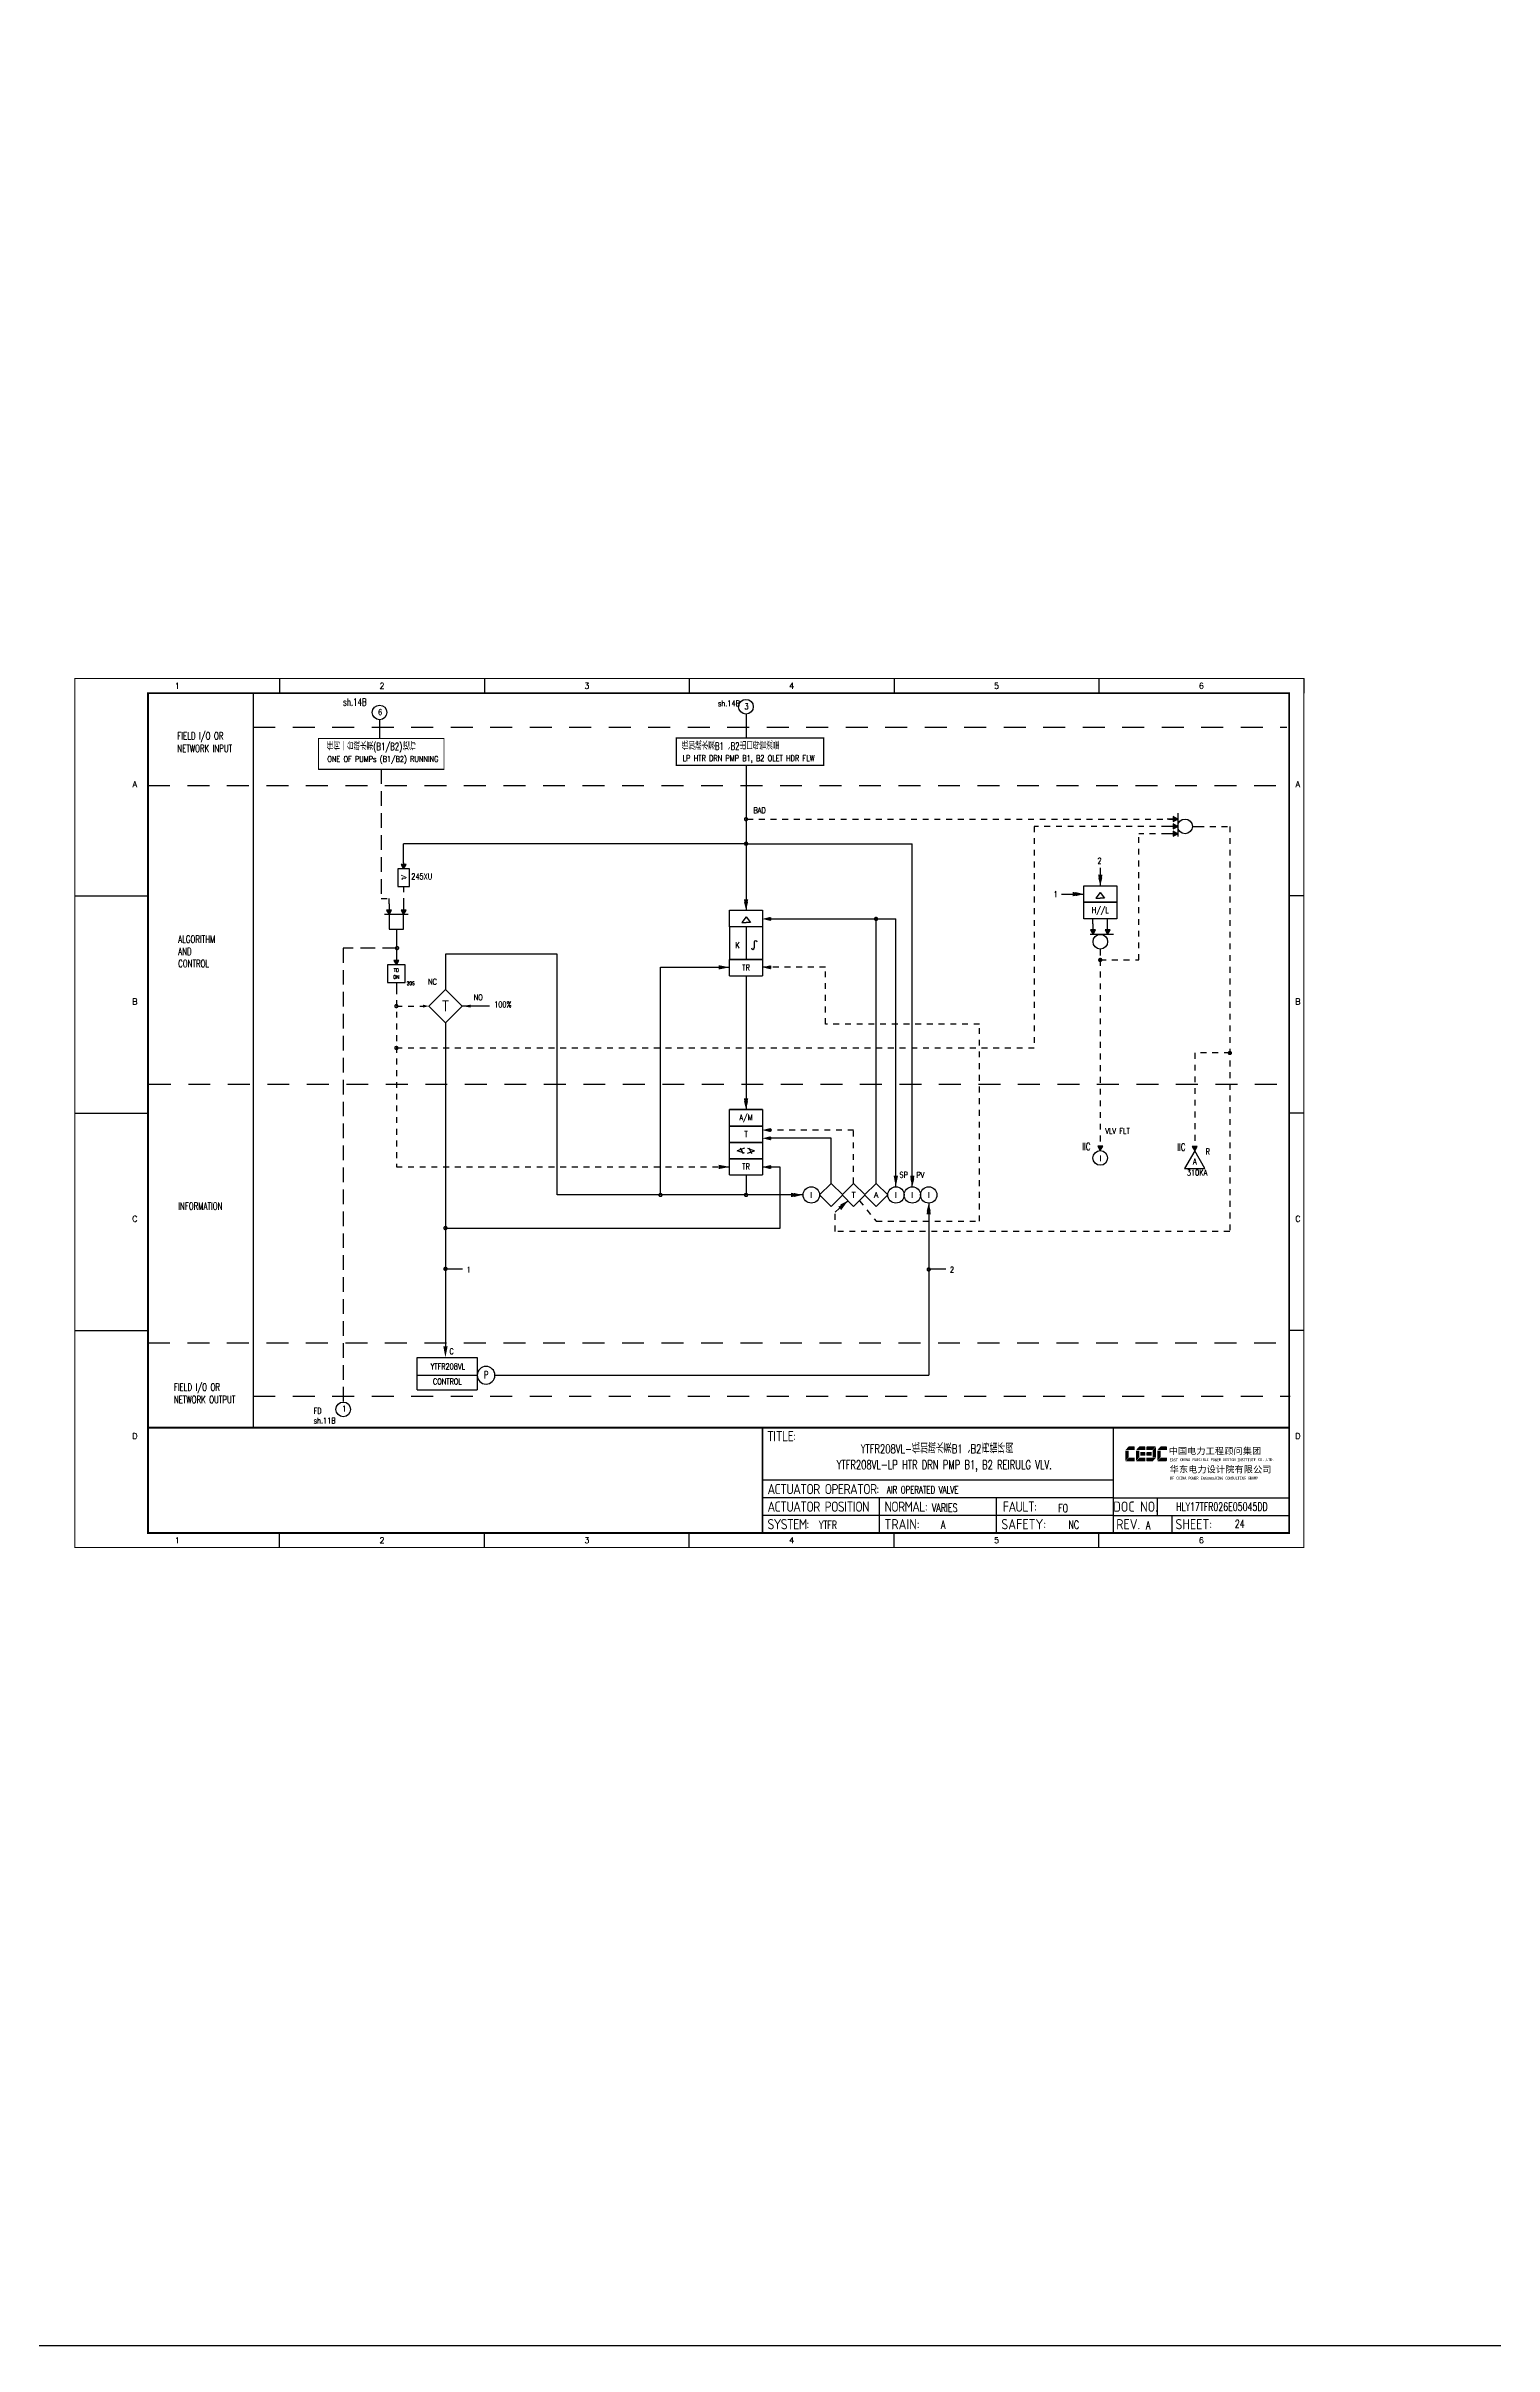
# Model space of a CAD drawing. Header units: millimetres. Extents: x 5560 to 16471, y 4607 to 8234.
# Drawn here: x 11611 to 12106, y 4607 to 5393 of the extents above; entities that cross this region are included whole.
import ezdxf
from ezdxf.enums import TextEntityAlignment as Align

# ---------------------------------------------------------------- set-up
doc = ezdxf.new("R2010")
doc.units = ezdxf.units.MM
for name, pattern in [('D2', [6, 2, -2, 2]), ('DASHED', [0.75, 0.5, -0.25]), ('JIS_02_0.7', [1.35, 0.75, -0.6])]:
    doc.linetypes.add(name, pattern=pattern)
for name, color, linetype in [('ALARM', 4, 'Continuous'), ('BLOCK', 7, 'Continuous'), ('BORDER', 1, 'Continuous'), ('DASH_2', 6, 'D2'), ('INSTRUMENT', 4, 'Continuous'), ('LINE_2', 6, 'Continuous'), ('MLINE', 6, 'Continuous'), ('TEXT', 7, 'Continuous'), ('TITLE', 1, 'Continuous'), ('TK', 7, 'Continuous'), ('图框_外框线', 7, 'Continuous'), ('图框_标题栏文字', 6, 'Continuous')]:
    doc.layers.add(name, color=color, linetype=linetype)
doc.styles.add('DANIEL', font='COMPLEX', dxfattribs={"width": 0.7, "bigfont": 'GVFS'})
doc.styles.add('ecepdi', font='simhei.ttf', dxfattribs={"width": 0.9})
doc.styles.get("Standard").update_dxf_attribs({"font": 'romans.shx', "width": 0.7, "bigfont": '@0hztxta.shx'})
doc.styles.add('工程字', font='gbenor.shx', dxfattribs={"bigfont": 'gbcbig.shx'})

# ---------------------------------------------------------------- blocks, each defined once
blk = doc.blocks.new('USR16')
at = {"layer": 'MLINE', "color": 255}
blk.add_lwpolyline([(0, 0, 0, 2, 0), (0, 4, 1, 1, 0)], format="xyseb", dxfattribs=at)
blk = doc.blocks.new('*X86')
at = {"color": 0}
for p, q in [((207.5, 342.2), (207.6, 342.2)), ((207.5, 342), (207.5, 342)), ((207.5, 341.9), (207.5, 341.9)), ((207.6, 342.3), (207.7, 342.4)), ((207.6, 341.8), (207.9, 342.1)), ((207.6, 342), (207.7, 342.1)), ((207.6, 342.1), (207.6, 342.1)), ((207.6, 341.8), (207.6, 341.8)), ((207.6, 341.7), (207.6, 341.7)), ((207.7, 341.6), (207.9, 341.8)), ((207.7, 341.8), (207.8, 341.8)), ((207.8, 342.4), (207.8, 342.5)), ((207.8, 342.3), (207.9, 342.4)), ((207.8, 341.6), (207.8, 341.6)), ((207.9, 342.4), (208, 342.5)), ((207.9, 342.3), (207.9, 342.3)), ((207.9, 342.1), (208, 342.2)), ((207.9, 342), (207.9, 342)), ((207.9, 341.8), (208, 341.9)), ((207.9, 341.7), (208, 341.8)), ((207.9, 341.5), (207.9, 341.6)), ((208, 342.4), (208.1, 342.5)), ((208, 342.1), (208.1, 342.2)), ((208, 341.5), (208, 341.6)), ((208.1, 342.3), (208.2, 342.4)), ((208.1, 342), (208.2, 342.1)), ((208.1, 341.9), (208.2, 342)), ((208.2, 342.4), (208.2, 342.4)), ((208.2, 342.2), (208.2, 342.3)), ((208.2, 341.8), (208.2, 341.8)), ((208.2, 341.6), (208.4, 341.8)), ((208.2, 341.7), (208.2, 341.7)), ((208.2, 341.5), (208.2, 341.6)), ((208.3, 342.4), (208.3, 342.4)), ((208.3, 342.1), (208.4, 342.2)), ((208.3, 341.8), (208.4, 342)), ((208.4, 342.3), (208.4, 342.3)), ((208.5, 342.1), (208.5, 342.1)), ((208.5, 342), (208.5, 342)), ((208.5, 341.8), (208.5, 341.8))]:
    blk.add_line(p, q, dxfattribs=at)
blk = doc.blocks.new('*X85')
at = {"color": 0}
for p, q in [((207.5, 342.2), (207.6, 342.2)), ((207.5, 341.9), (207.6, 341.9)), ((207.5, 341.8), (208.5, 341.8)), ((207.6, 342.3), (208.4, 342.3)), ((207.6, 342.1), (207.6, 342.1)), ((207.6, 341.7), (207.6, 341.7)), ((207.7, 342.4), (207.9, 342.4)), ((207.7, 341.6), (207.9, 341.6)), ((207.8, 342.1), (207.9, 342.1)), ((207.9, 342.2), (208.2, 342.2)), ((207.9, 341.9), (208.2, 341.9)), ((208.2, 342.4), (208.3, 342.4)), ((208.2, 341.7), (208.4, 341.7)), ((208.2, 341.6), (208.3, 341.6)), ((208.4, 342.2), (208.5, 342.2)), ((208.4, 341.9), (208.5, 341.9))]:
    blk.add_line(p, q, dxfattribs=at)
blk = doc.blocks.new('*X84')
at = {"color": 0}
for p, q in [((207.5, 342), (207.625, 342)), ((207.9, 342), (208.175, 342)), ((208.45, 342), (208.5, 342))]:
    blk.add_line(p, q, dxfattribs=at)
blk = doc.blocks.new('*X83')
at = {"color": 0}
for p, q in [((207.625, 341.75), (207.625, 341.825)), ((207.825, 342.375), (207.9, 342.375))]:
    blk.add_line(p, q, dxfattribs=at)
blk = doc.blocks.new('*X82')
at = {"color": 0}
for p, q in [((207.5, 342.1), (207.6, 342.1)), ((207.5, 341.8), (207.6, 341.8)), ((207.6, 342.1), (207.6, 342.3)), ((207.6, 342.1), (207.8, 342.1)), ((207.6, 341.8), (207.6, 342)), ((207.6, 341.8), (207.8, 341.8)), ((207.6, 341.7), (207.6, 341.8)), ((207.7, 342.4), (207.8, 342.4)), ((207.8, 341.6), (207.8, 341.6)), ((207.9, 342.4), (207.9, 342.5)), ((207.9, 342.4), (208.1, 342.4)), ((207.9, 342.1), (207.9, 342.3)), ((207.9, 342.1), (208.1, 342.1)), ((207.9, 341.8), (207.9, 342)), ((207.9, 341.8), (208.1, 341.8)), ((207.9, 341.6), (207.9, 341.8)), ((207.9, 341.6), (208.1, 341.6)), ((208.2, 342.4), (208.2, 342.5)), ((208.2, 342.4), (208.3, 342.4)), ((208.2, 342.1), (208.2, 342.3)), ((208.2, 342.1), (208.4, 342.1)), ((208.2, 341.8), (208.2, 342)), ((208.2, 341.8), (208.4, 341.8)), ((208.2, 341.6), (208.2, 341.8)), ((208.2, 341.6), (208.2, 341.6)), ((208.4, 342.1), (208.4, 342.2)), ((208.4, 342.1), (208.5, 342.1)), ((208.4, 341.8), (208.4, 342)), ((208.4, 341.8), (208.5, 341.8))]:
    blk.add_line(p, q, dxfattribs=at)
blk = doc.blocks.new('USR06')
at = {"layer": 'MLINE'}
blk.add_circle((0, 0), 0.5, dxfattribs=at)
for name in ['*X86', '*X82', '*X85', '*X84', '*X83']:
    blk.add_blockref(name, (-208, -342), dxfattribs=at)
blk = doc.blocks.new('ARROW')
at = {"layer": 'DASH_2'}
blk.add_blockref('USR16', (0, 0), dxfattribs=at)
blk = doc.blocks.new('DOT')
at = {"const_width": 0.5}
blk.add_lwpolyline([(-0.25, 0, 1), (0.25, 0, 1)], format="xyb", close=True, dxfattribs=at)
blk = doc.blocks.new('INS00')
at = {"layer": 'INSTRUMENT', "color": 0}
blk.add_lwpolyline([(6, 0, 1), (-6, 0, 1)], format="xyb", close=True, dxfattribs=at)
at = {"layer": 'INSTRUMENT', "flags": 1}
for tag, p in [('INSNAM', (0, 9)), ('INSDGN', (0, -9)), ('INSSUP', (0, -15)), ('INSTYP', (0, -12)), ('INSMAN', (0, -18)), ('INSREM', (0, -21))]:
    blk.add_attdef(tag, text='', height=3, dxfattribs=at).set_placement(p, align=Align.TOP_CENTER)
at = {"layer": 'INSTRUMENT', "width": 0.7}
for tag, p in [('INSIDE', (0, 2)), ('INSSYS', (0, -2))]:
    blk.add_attdef(tag, text='', height=2.5, dxfattribs=at).set_placement(p, align=Align.MIDDLE)
for tag, p in [('INSHH', (6, 3.5)), ('INSL', (6, -3)), ('INSLL', (6, -6))]:
    blk.add_attdef(tag, p, '', height=2.5, dxfattribs=at)
at = {"layer": 'INSTRUMENT', "linetype": 'DASHED', "width": 0.7}
blk.add_attdef('INSH', (6, 0.5), '', height=2.5, dxfattribs=at)
blk = doc.blocks.new('huo')
at = {"layer": 'BORDER'}
for points in [[(-72.15, 909.27), (-73.65, 910.13), (-73.65, 908.4)], [(-72.15, 904.27), (-73.65, 905.13), (-73.65, 903.4)]]:
    blk.add_hatch(color=256, dxfattribs=at).paths.add_polyline_path(points)
for p, q in [((-72.15, 909.27), (-75.75, 909.27)), ((-72.15, 904.27), (-75.75, 904.27)), ((-72.15, 911.28), (-72.15, 903.28)), ((-67.15, 906.77), (-65.15, 906.77))]:
    blk.add_line(p, q, dxfattribs=at)
for points in [[(-72.15, 909.27), (-73.65, 910.13), (-73.65, 908.4)], [(-72.15, 904.27), (-73.65, 905.13), (-73.65, 903.4)]]:
    blk.add_lwpolyline(points, close=True, dxfattribs=at)
blk.add_circle((-69.65, 906.77), 2.5, dxfattribs=at)
blk = doc.blocks.new('小于')
at = {"layer": 'BORDER'}
blk.add_hatch(color=256, dxfattribs=at).paths.add_polyline_path([(2178.99, 3734.24), (2177.49, 3735.11), (2177.49, 3733.38)])
for p, q in [((2176.99, 3734.24), (2178.99, 3734.24)), ((2184.99, 3734.24), (2186.99, 3734.24))]:
    blk.add_line(p, q, dxfattribs=at)
for points in [[(2178.99, 3734.24), (2177.49, 3735.11), (2177.49, 3733.38)], [(2184.99, 3736.24), (2178.99, 3736.24), (2178.99, 3732.24), (2184.99, 3732.24)]]:
    blk.add_lwpolyline(points, close=True, dxfattribs=at)
at = {"layer": 'BORDER', "style": 'DANIEL', "width": 0.8}
blk.add_text('/L', height=1.2, dxfattribs=at).set_placement((2181.94, 3734.29), align=Align.MIDDLE)
blk = doc.blocks.new('A$C1E0003F3')
h = blk.add_hatch(color=152)
edge = h.paths.add_edge_path()
edge.add_ellipse((5.15, 4.41), major_axis=(0, 0.211), ratio=0.769231, start_angle=-90, end_angle=0)
edge.add_line((5.15, 4.62), (3.22, 4.62))
edge.add_line((3.22, 4.62), (2.09, 3.35))
edge.add_line((2.09, 3.35), (5.32, 3.35))
edge.add_line((5.32, 3.35), (5.32, 4.41))
h.paths.add_polyline_path([(3.22, 3.23), (2.09, 3.23), (2.09, -0.36), (3.22, 0.91)])
edge = h.paths.add_edge_path()
edge.add_line((5.32, 0.81), (3.27, 0.81))
edge.add_line((3.27, 0.81), (2.13, -0.46))
edge.add_line((2.13, -0.46), (5.15, -0.46))
edge.add_ellipse((5.15, -0.25), major_axis=(0, 0.211), ratio=0.769231, start_angle=180, end_angle=270)
edge.add_line((5.32, -0.25), (5.32, 0.81))
h = blk.add_hatch(color=152)
edge = h.paths.add_edge_path()
edge.add_ellipse((8.78, 4.41), major_axis=(0, 0.211), ratio=0.769231, start_angle=-90, end_angle=0)
edge.add_line((8.78, 4.62), (6.84, 4.62))
edge.add_line((6.84, 4.62), (5.71, 3.35))
edge.add_line((5.71, 3.35), (8.94, 3.35))
edge.add_line((8.94, 3.35), (8.94, 4.41))
h.paths.add_polyline_path([(6.84, 3.23), (5.71, 3.23), (5.71, -0.36), (6.84, 0.91)])
edge = h.paths.add_edge_path()
edge.add_ellipse((8.78, 2.49), major_axis=(0, 0.211), ratio=0.769231, start_angle=-90, end_angle=0)
edge.add_line((8.78, 2.7), (7.22, 2.7))
edge.add_line((7.22, 2.7), (7.22, 1.44))
edge.add_line((7.22, 1.44), (8.78, 1.44))
edge.add_ellipse((8.78, 1.65), major_axis=(0, 0.211), ratio=0.769231, start_angle=180, end_angle=270)
edge.add_line((8.94, 1.65), (8.94, 2.49))
edge = h.paths.add_edge_path()
edge.add_line((8.94, 0.81), (6.89, 0.81))
edge.add_line((6.89, 0.81), (5.75, -0.46))
edge.add_line((5.75, -0.46), (8.78, -0.46))
edge.add_ellipse((8.78, -0.25), major_axis=(0, 0.211), ratio=0.769231, start_angle=180, end_angle=270)
edge.add_line((8.94, -0.25), (8.94, 0.81))
h = blk.add_hatch(color=1)
edge = h.paths.add_edge_path()
edge.add_line((12.48, 4.62), (9.46, 4.62))
edge.add_ellipse((9.46, 4.41), major_axis=(0, 0.211), ratio=0.769231, start_angle=0, end_angle=90)
edge.add_line((9.3, 4.41), (9.3, 3.35))
edge.add_line((9.3, 3.35), (11.35, 3.35))
edge.add_line((11.35, 3.35), (12.48, 4.62))
h.paths.add_polyline_path([(12.57, 4.56), (11.38, 3.23), (11.38, 0.93), (12.57, 0.93)])
edge = h.paths.add_edge_path()
edge.add_line((11.03, 2.7), (9.46, 2.7))
edge.add_ellipse((9.46, 2.49), major_axis=(0, 0.211), ratio=0.769231, start_angle=0, end_angle=90)
edge.add_line((9.3, 2.49), (9.3, 1.65))
edge.add_ellipse((9.46, 1.65), major_axis=(0, 0.211), ratio=0.769231, start_angle=90, end_angle=180)
edge.add_line((9.46, 1.44), (11.03, 1.44))
edge.add_line((11.03, 1.44), (11.03, 2.7))
h = blk.add_hatch(color=1)
edge = h.paths.add_edge_path()
edge.add_line((12.58, 0.79), (9.3, 0.79))
edge.add_line((9.3, 0.79), (9.3, -0.27))
edge.add_ellipse((9.46, -0.27), major_axis=(0, 0.211), ratio=0.769231, start_angle=90, end_angle=180)
edge.add_line((9.46, -0.48), (11.43, -0.48))
edge.add_line((11.43, -0.48), (12.58, 0.79))
h = blk.add_hatch(color=152)
edge = h.paths.add_edge_path()
edge.add_ellipse((16.11, 4.41), major_axis=(0, 0.211), ratio=0.769231, start_angle=-90, end_angle=0)
edge.add_line((16.11, 4.62), (14.14, 4.62))
edge.add_line((14.14, 4.62), (13, 3.35))
edge.add_line((13, 3.35), (16.27, 3.35))
edge.add_line((16.27, 3.35), (16.27, 4.41))
h.paths.add_polyline_path([(14.14, 3.23), (13, 3.23), (13, -0.36), (14.14, 0.91)])
edge = h.paths.add_edge_path()
edge.add_line((16.27, 0.81), (14.18, 0.81))
edge.add_line((14.18, 0.81), (13.04, -0.46))
edge.add_line((13.04, -0.46), (16.03, -0.46))
edge.add_ellipse((16.03, -0.15), major_axis=(0, 0.316), ratio=0.769231, start_angle=180, end_angle=270)
edge.add_line((16.27, -0.15), (16.27, 0.81))
at = {"layer": 'TITLE', "color": 7, "style": 'ecepdi'}
for s, p in [('中', (16.92, 1.94)), ('国', (20.09, 2)), ('电', (23.25, 1.99)), ('力', (26.39, 1.96)), ('工', (29.53, 1.95)), ('程', (32.71, 1.98)), ('顾', (35.9, 1.98)), ('问', (39.09, 1.94)), ('集', (42.26, 1.98)), ('团', (45.42, 2.01)), ('华', (17.24, -4.31)), ('东', (20.45, -4.29)), ('电', (23.62, -4.35)), ('力', (26.75, -4.32)), ('设', (29.92, -4.3)), ('计', (33.05, -4.31)), ('院', (36.26, -4.29)), ('有', (39.41, -4.29)), ('限', (42.57, -4.32)), ('公', (45.78, -4.38)), ('司', (48.91, -4.35))]:
    blk.add_text(s, height=2.2, dxfattribs=at).set_placement(p)
at = {"layer": 'TITLE', "color": 7, "style": 'ecepdi', "width": 0.975}
for s, p in [('E', (17.58, 0.02)), ('A', (18.29, 0.03)), ('S', (19, 0.03)), ('T', (19.7, 0.03)), ('C', (21.1, 0.09)), ('H', (21.77, 0.09)), ('I', (22.46, 0.09)), ('N', (23.17, 0.1)), ('A', (23.86, 0.1)), ('E', (25.35, 0.09)), ('L', (26.05, 0.11)), ('E', (26.76, 0.1)), ('C', (27.46, 0.12)), ('T', (28.18, 0.11)), ('R', (28.87, 0.1)), ('I', (29.57, 0.11)), ('C', (30.28, 0.1)), ('P', (31.64, 0.09)), ('O', (32.32, 0.08)), ('W', (33.03, 0.08)), ('E', (33.72, 0.08)), ('R', (34.42, 0.09)), ('D', (35.81, 0.1)), ('E', (36.52, 0.1)), ('S', (37.2, 0.1)), ('I', (37.91, 0.09)), ('G', (38.68, 0.11)), ('N', (39.38, 0.09)), ('I', (40.72, 0.07)), ('N', (41.43, 0.08)), ('S', (42.14, 0.08)), ('T', (42.83, 0.08)), ('I', (43.52, 0.09)), ('T', (44.22, 0.07)), ('U', (44.93, 0.07)), ('T', (45.63, 0.08)), ('E', (46.34, 0.09)), ('C', (47.76, 0.11)), ('O', (48.48, 0.1)), ('L', (50.56, 0.1)), ('T', (51.27, 0.1)), ('D', (51.96, 0.1)), ('O', (17.67, -6.18)), ('OF', (18.01, -6.2)), ('F', (18.37, -6.2)), ('C', (19.8, -6.19)), ('H', (20.47, -6.19)), ('I', (21.15, -6.19)), ('N', (21.87, -6.18)), ('A', (22.56, -6.18)), ('P', (23.98, -6.2)), ('O', (24.66, -6.21)), ('W', (25.36, -6.21)), ('E', (26.06, -6.21)), ('R', (26.75, -6.2)), ('E', (28.19, -6.24)), ('N', (28.91, -6.27)), ('G', (29.62, -6.26)), ('I', (30.32, -6.27)), ('N', (31.02, -6.27)), ('E', (31.7, -6.28)), ('E', (32.41, -6.27)), ('R', (33.1, -6.24)), ('I', (33.81, -6.24)), ('N', (34.51, -6.26)), ('G', (35.2, -6.24)), ('C', (36.61, -6.19)), ('O', (37.3, -6.21)), ('N', (38, -6.2)), ('S', (38.71, -6.21)), ('U', (39.41, -6.18)), ('L', (40.11, -6.18)), ('T', (40.81, -6.19)), ('I', (41.51, -6.21)), ('N', (42.2, -6.21)), ('G', (42.91, -6.17)), ('G', (44.29, -6.2)), ('R', (45, -6.21)), ('O', (45.69, -6.22)), ('U', (46.39, -6.2)), ('P', (47.1, -6.23)), ('.', (49.23, 0.1)), (',', (49.87, 0.1)), ('.', (52.72, 0.11))]:
    blk.add_text(s, height=1, dxfattribs=at).set_placement(p, align=Align.MIDDLE_CENTER)
blk = doc.blocks.new('A$C4C92442A')
at = {"color": 4}
blk.add_line((60.97, 292.06), (60.97, 41.06), dxfattribs=at)
for p, q in [((70, 297), (70, 292)), ((140, 297), (140, 292)), ((210, 297), (210, 292)), ((280, 297), (280, 292)), ((350, 297), (350, 292)), ((420, 297), (420, 292)), ((0, 222.75), (25, 222.75)), ((420, 222.75), (415, 222.75)), ((0, 148.5), (25, 148.5)), ((420, 148.5), (415, 148.5)), ((0, 74.25), (25, 74.25)), ((420, 74.25), (415, 74.25)), ((70, 0), (70, 5)), ((140, 0), (140, 5)), ((210, 0), (210, 5)), ((280, 0), (280, 5)), ((350, 0), (350, 5))]:
    blk.add_line(p, q)
at = {"layer": 'MLINE', "color": 4}
blk.add_line((60.97, 292), (60.97, 41.47), dxfattribs=at)
at = {"layer": 'MLINE', "color": 4, "linetype": 'JIS_02_0.7', "ltscale": 10}
for p, q in [((60.98, 280.37), (414.21, 280.37)), ((25, 260.5), (415, 260.5)), ((25.3, 158.43), (414.81, 158.43)), ((25, 69.96), (415, 69.96)), ((60.97, 51.77), (415.31, 51.77))]:
    blk.add_line(p, q, dxfattribs=at)
at = {"layer": '图框_外框线'}
for p, q in [((355, 5), (355, 41)), ((355, 23), (235, 23)), ((355, 17), (235, 17)), ((275, 11), (275, 17)), ((315, 11), (315, 17)), ((355, 17), (415, 17)), ((370, 11), (370, 17)), ((355, 11), (235, 11)), ((355, 11), (235, 11)), ((275, 5), (275, 11)), ((315, 5), (315, 11)), ((355, 11), (415, 11)), ((375, 5), (375, 11))]:
    blk.add_line(p, q, dxfattribs=at)
for points, const_width in [([(0, 0), (420, 0), (420, 297), (0, 297)], 0.3), ([(25, 5), (415, 5), (415, 292), (25, 292)], 0.6)]:
    blk.add_lwpolyline(points, close=True, dxfattribs=dict(at, const_width=const_width))
at = {"layer": '图框_外框线', "const_width": 0.6}
blk.add_lwpolyline([(235, 41), (25, 41)], dxfattribs=at)
at = {"layer": '图框_外框线'}
blk.add_lwpolyline([(415, 41, 0.6, 0.6, 0), (235, 41, 0.6, 0.6, 0), (235, 5, 0, 0, 0)], format="xyseb", dxfattribs=at)
blk.add_blockref('A$C1E0003F3', (356.94, 29.95))
at = {"layer": 'MLINE', "color": 4, "char_height": 2.5, "width": 31.8959, "attachment_point": 1}
for s, insert in [('FIELD I/O OR', (35.03, 278.64)), ('NETWORK INPUT', (35.03, 274.39)), ('ALGORITHM\\PAND\\PCONTROL', (35.32, 209.16)), ('INFORMATION', (35.35, 117.98)), ('FIELD I/O OR', (33.84, 56.09)), ('NETWORK OUTPUT', (33.84, 51.84))]:
    blk.add_mtext(s, dxfattribs=dict(at, insert=insert))
at = {"layer": 'TK', "color": 3}
for s, p in [('1', (35, 294.5)), ('2', (105, 294.5)), ('3', (175, 294.5)), ('4', (245, 294.5)), ('5', (315, 294.5)), ('6', (385, 294.5)), ('1', (35, 2.5)), ('2', (105, 2.5)), ('3', (175, 2.5)), ('4', (245, 2.5)), ('5', (315, 2.5)), ('6', (385, 2.5))]:
    blk.add_text(s, height=2, dxfattribs=at).set_placement(p, align=Align.MIDDLE)
for s, p in [('A', (20.5, 259.88)), ('A', (418, 259.88)), ('B', (20.5, 185.62)), ('B', (418, 185.62)), ('C', (20.5, 111.38)), ('C', (418, 111.38)), ('D', (20.5, 37.12)), ('D', (418, 37.12))]:
    blk.add_text(s, height=2, dxfattribs=at).set_placement(p, align=Align.CENTER)
at = {"layer": '图框_标题栏文字', "char_height": 3.5, "style": '工程字'}
for s, insert, width, attachment_point in [('{\\T0.9; TITLE:}', (234.86, 38.09), 14.2249, 4), ('{\\T0.9; ACTUATOR OPERATOR:}', (235, 20), 40, 4), ('{\\T0.9; ACTUATOR POSITION}', (235, 14), 45, 4), ('{\\T0.9; NORMAL:}', (275, 14), 18.2557, 4), ('{\\T0.9; FAULT:}', (315.44, 14), 15, 4), ('DOC NO.', (362.5, 14), 15, 5), ('{\\T0.9; SYSTEM:}', (235, 8), 17.9526, 4), ('{\\T0.9; }TRAIN: ', (275, 8), 17.6638, 4), ('SAFETY:', (324.3, 8), 22.3993, 5), ('REV.', (360, 8), 10, 5), ('SHEET:', (382.42, 8), 20, 5)]:
    blk.add_mtext(s, dxfattribs=dict(at, insert=insert, width=width, attachment_point=attachment_point))

msp = doc.modelspace()

# ---------------------------------------------------------------- hatches: boundary and pattern name
for points in [[(11971.35, 5015.42), (11972.22, 5016.92), (11970.49, 5016.92)], [(12003.63, 5015.36), (12004.5, 5016.86), (12002.77, 5016.86)]]:
    msp.add_hatch(color=256).paths.add_polyline_path(points)
at = {"layer": 'BORDER'}
for points in [[(11997.83, 5128.73), (11996.33, 5129.6), (11996.33, 5127.87)], [(11997.83, 5126.23), (11996.33, 5127.1), (11996.33, 5125.37)], [(11997.83, 5123.73), (11996.33, 5124.6), (11996.33, 5122.87)], [(11728.29, 5096.14), (11729.15, 5097.64), (11727.42, 5097.64)], [(11733.29, 5096.14), (11734.15, 5097.64), (11732.42, 5097.64)], [(11730.79, 5078.87), (11731.65, 5080.37), (11729.92, 5080.37)]]:
    msp.add_hatch(color=256, dxfattribs=at).paths.add_polyline_path(points)

# ---------------------------------------------------------------- linework, layer by layer
at = {"color": 0}
for p, q in [((11850.3, 5164.62), (11850.3, 5156.42)), ((11725.07, 5162.67), (11725.07, 5156.24)), ((11747.09, 5145.73), (11704.17, 5145.73))]:
    msp.add_line(p, q, dxfattribs=at)
at = {"linetype": 'DASHED', "ltscale": 10}
for p, q in [((11725.63, 5145.73), (11725.63, 5101.6)), ((11731.05, 5084.65), (11712.62, 5084.65)), ((11712.62, 5084.65), (11712.62, 4929.5))]:
    msp.add_line(p, q, dxfattribs=at)
for p, q in [((11733.29, 5113.73), (11733.29, 5120.32)), ((11850.36, 5120.32), (11733.29, 5120.32)), ((11728.29, 5101.6), (11728.29, 5101.6)), ((11858.7, 5094.61), (11901.49, 5094.61)), ((11730.79, 5089.14), (11730.79, 5078.87)), ((11785.7, 5082.56), (11747.57, 5082.56)), ((11747.57, 5082.56), (11747.57, 5070.46)), ((11785.7, 5000.27), (11785.7, 5082.56)), ((11821.06, 5000.27), (11821.06, 5078.07)), ((11821.06, 5078.07), (11844.7, 5078.07)), ((11861.95, 5009.8), (11855.9, 5009.8)), ((11861.95, 4988.96), (11861.95, 5009.8)), ((11850.3, 5000.27), (11785.7, 5000.27)), ((11747.57, 4988.96), (11861.95, 4988.96)), ((11737.91, 4938.65), (11758.42, 4938.65)), ((11737.91, 4933.66), (11758.42, 4933.66))]:
    msp.add_line(p, q)
at = {"linetype": 'D2'}
for p, q in [((11877.46, 5078.08), (11855.9, 5078.08)), ((11877.46, 5058.67), (11877.46, 5078.08)), ((11730.79, 5070.87), (11730.79, 5009.86)), ((11930.13, 5058.67), (11877.46, 5058.67)), ((12015.65, 5048.8), (12003.63, 5048.8)), ((12003.63, 5048.8), (12003.63, 5016.86)), ((11730.79, 5009.86), (11844.7, 5009.86))]:
    msp.add_line(p, q, dxfattribs=at)
for points in [[(7160.94, 8068.2), (15336.96, 8068.2), (15336.96, 4606.91), (7160.94, 4606.91)], [(11971.35, 5015.42), (11972.22, 5016.92), (11970.49, 5016.92)], [(12003.63, 5015.36), (12004.5, 5016.86), (12002.77, 5016.86)]]:
    msp.add_lwpolyline(points, close=True)
at = {"color": 0}
for points, const_width in [([(11704.17, 5156.24), (11747.09, 5156.24), (11747.09, 5145.73), (11704.17, 5145.73), (11704.17, 5156.24)], 0.3), ([(11826.46, 5156.42), (11876.82, 5156.42), (11876.82, 5147.08), (11826.46, 5147.08), (11826.46, 5156.42)], 0.5)]:
    msp.add_lwpolyline(points, dxfattribs=dict(at, const_width=const_width))
at = {"const_width": 0.5}
for points in [[(11849.8, 5128.69, 1), (11850.8, 5128.69, 1)], [(11849.8, 5120.32, 1), (11850.8, 5120.32, 1)], [(11849.8, 5120.32, 1), (11850.8, 5120.32, 1)], [(11894.24, 5094.61, 1), (11895.24, 5094.61, 1)], [(11730.53, 5084.65, 1), (11731.53, 5084.65, 1)], [(11970.85, 5080.59, 1), (11971.85, 5080.59, 1)], [(11730.3, 5064.81, 1), (11731.3, 5064.81, 1)], [(11730.3, 5050.51, 1), (11731.3, 5050.51, 1)], [(12015.15, 5048.8, 1), (12016.15, 5048.8, 1)], [(11820.56, 5000.27, 1), (11821.56, 5000.27, 1)], [(11849.8, 5000.27, 1), (11850.8, 5000.27, 1)], [(11747.07, 4988.96, 1), (11748.07, 4988.96, 1)], [(11747.07, 4975.02, 1), (11748.07, 4975.02, 1)], [(11912.23, 4974.82, 1), (11913.23, 4974.82, 1)]]:
    msp.add_lwpolyline(points, format="xyb", close=True, dxfattribs=at)
for points in [[(11971.37, 5105.89, 0, 1.5, 0), (11971.37, 5109.7, 1.5, 1.5, 0)], [(11850.3, 5097.56, 0, 1.5, 0), (11850.3, 5101.36, 1.5, 1.5, 0)], [(11965.77, 5103.09, 0, 1.5, 0), (11961.97, 5103.09, 1.5, 1.5, 0)], [(11844.7, 5078.07, 0, 1.5, 0), (11840.89, 5078.07, 1.5, 1.5, 0)], [(11850.3, 5029.44, 0, 1.5, 0), (11850.3, 5033.25, 1.5, 1.5, 0)], [(11844.7, 5009.86, 0, 1.5, 0), (11840.89, 5009.86, 1.5, 1.5, 0)], [(11901.49, 5003.03, 0, 1.5, 0), (11901.49, 5006.84, 1.5, 1.5, 0)], [(11907.13, 5003.07, 0, 1.5, 0), (11907.13, 5006.88, 1.5, 1.5, 0)], [(11869.5, 5000.27, 0, 1.5, 0), (11865.69, 5000.27, 1.5, 1.5, 0)], [(11885.09, 4998.29, 0, 1.5, 0), (11882.34, 4995.67, 1.5, 1.5, 0)], [(11912.73, 4997.47, 0, 1.5, 0), (11912.73, 4993.67, 1.5, 1.5, 0)], [(11747.57, 4944.78, 0, 1.5, 0), (11747.57, 4948.58, 1.5, 1.5, 0)]]:
    msp.add_lwpolyline(points, format="xyseb")
at = {"color": 1}
msp.add_lwpolyline([(12007.1, 5009.36), (12003.63, 5015.36), (12000.17, 5009.36)], close=True, dxfattribs=at)
msp.add_lwpolyline([(11737.91, 4933.66), (11737.91, 4944.78), (11758.42, 4944.78), (11758.42, 4933.66)])
for centre in [(11725.05, 5165.18), (11850.27, 5167.13), (11712.62, 4926.99)]:
    msp.add_circle(centre, 2.5, dxfattribs=at)
msp.add_circle((11971.35, 5012.92), 2.5)
at = {"layer": 'ALARM'}
for points in [[(11747.57, 5059.15), (11741.91, 5064.81), (11747.57, 5070.46), (11753.23, 5064.81)], [(11879.37, 4996.31), (11875.41, 5000.27), (11879.37, 5004.23), (11883.33, 5000.27)], [(11887.07, 4996.31), (11883.11, 5000.27), (11887.07, 5004.23), (11891.03, 5000.27)], [(11894.77, 4996.31), (11890.81, 5000.27), (11894.77, 5004.23), (11898.73, 5000.27)]]:
    msp.add_lwpolyline(points, close=True, dxfattribs=at)
at = {"layer": 'BLOCK'}
for p, q in [((11965.77, 5105.89), (11976.97, 5105.89)), ((11965.77, 5100.29), (11965.77, 5105.89)), ((11976.97, 5105.89), (11976.97, 5100.29)), ((11976.97, 5100.29), (11965.77, 5100.29)), ((11965.77, 5100.29), (11976.97, 5100.29)), ((11965.77, 5094.69), (11965.77, 5100.29)), ((11976.97, 5094.69), (11965.77, 5094.69)), ((11976.97, 5100.29), (11976.97, 5094.69)), ((11844.7, 5029.44), (11855.9, 5029.44)), ((11844.7, 5029.44), (11855.9, 5029.44)), ((11855.9, 5029.44), (11844.7, 5029.44)), ((11844.7, 5023.84), (11844.7, 5029.44)), ((11844.7, 5023.84), (11855.9, 5023.84)), ((11855.9, 5023.84), (11844.7, 5023.84)), ((11844.7, 5023.84), (11855.9, 5023.84)), ((11844.7, 5018.24), (11844.7, 5023.84)), ((11855.9, 5029.44), (11855.9, 5023.84)), ((11855.9, 5023.84), (11855.9, 5018.24)), ((11844.7, 5018.24), (11855.9, 5018.24)), ((11844.7, 5018.24), (11855.9, 5018.24)), ((11855.9, 5018.24), (11844.7, 5018.24)), ((11844.7, 5012.64), (11844.7, 5018.24)), ((11855.9, 5018.24), (11855.9, 5012.64)), ((11855.9, 5012.64), (11844.7, 5012.64)), ((11844.7, 5012.64), (11855.9, 5012.64))]:
    msp.add_line(p, q, dxfattribs=at)
at = {"layer": 'BLOCK', "color": 0}
for p, q in [((11844.7, 5097.56), (11855.9, 5097.56)), ((11844.7, 5091.96), (11844.7, 5097.56)), ((11855.9, 5097.56), (11855.9, 5091.96)), ((11855.9, 5091.96), (11844.7, 5091.96)), ((11844.7, 5080.76), (11855.9, 5080.76)), ((11855.9, 5080.76), (11844.7, 5080.76)), ((11844.7, 5075.16), (11844.7, 5080.76)), ((11855.9, 5080.76), (11855.9, 5075.16)), ((11844.7, 5007.19), (11844.7, 5018.24)), ((11855.9, 5018.24), (11855.9, 5007.19)), ((11844.7, 5007.19), (11855.9, 5007.19))]:
    msp.add_line(p, q, dxfattribs=at)
at = {"layer": 'BORDER'}
for p, q in [((11997.83, 5128.73), (11994.24, 5128.73)), ((11997.83, 5126.23), (11994.24, 5126.23)), ((11997.83, 5130.75), (11997.83, 5122.75)), ((12002.83, 5126.23), (12004.83, 5126.23)), ((11997.83, 5123.73), (11994.24, 5123.73)), ((11734.79, 5096.14), (11726.79, 5096.14)), ((11728.29, 5099.73), (11728.29, 5096.14)), ((11733.29, 5099.73), (11733.29, 5096.14)), ((11730.79, 5091.14), (11730.79, 5089.14)), ((11730.79, 5080.87), (11730.79, 5078.87)), ((11730.79, 5072.87), (11730.79, 5070.87))]:
    msp.add_line(p, q, dxfattribs=at)
for points in [[(11997.83, 5128.73), (11996.33, 5129.6), (11996.33, 5127.87)], [(11997.83, 5126.23), (11996.33, 5127.1), (11996.33, 5125.37)], [(11997.83, 5123.73), (11996.33, 5124.6), (11996.33, 5122.87)], [(11728.29, 5096.14), (11729.15, 5097.64), (11727.42, 5097.64)], [(11733.29, 5091.14), (11733.29, 5096.14), (11728.29, 5096.14), (11728.29, 5091.14)], [(11733.29, 5096.14), (11734.15, 5097.64), (11732.42, 5097.64)], [(11733.79, 5072.87), (11733.79, 5078.87), (11727.79, 5078.87), (11727.79, 5072.87)], [(11730.79, 5078.87), (11731.65, 5080.37), (11729.92, 5080.37)]]:
    msp.add_lwpolyline(points, close=True, dxfattribs=at)
msp.add_circle((12000.33, 5126.23), 2.5, dxfattribs=at)
at = {"layer": 'DASH_2', "color": 0}
for p, q in [((11850.69, 5128.69), (11997.12, 5128.74)), ((11948.76, 5126.23), (11948.76, 5050.51)), ((11994.24, 5126.23), (11948.76, 5126.23)), ((12004.83, 5126.23), (12015.63, 5126.23)), ((12015.63, 5126.23), (12015.63, 4987.83)), ((11984.54, 5080.58), (11984.51, 5123.73)), ((11994.24, 5123.73), (11984.51, 5123.73)), ((11725.63, 5101.6), (11728.29, 5101.6)), ((11728.29, 5099.73), (11728.29, 5101.6)), ((11733.29, 5105.73), (11733.29, 5099.73)), ((11968.87, 5092.93), (11968.87, 5094.69)), ((11973.87, 5092.93), (11973.87, 5094.69)), ((11971.35, 5080.59), (11971.35, 5016.92)), ((11971.35, 5080.58), (11984.54, 5080.58)), ((11971.37, 5084.09), (11971.37, 5080.58)), ((11730.8, 5064.81), (11741.47, 5064.81)), ((11930.13, 4991.31), (11930.13, 5058.67)), ((11730.8, 5050.51), (11948.76, 5050.51)), ((11887.07, 5022.44), (11857.32, 5022.44)), ((11887.07, 5004.23), (11887.07, 5022.44)), ((11880.77, 4994.43), (11885.09, 4998.29)), ((11880.77, 4987.83), (11880.77, 4994.43)), ((11889.05, 4998.29), (11894.77, 4991.31)), ((11894.77, 4991.31), (11930.13, 4991.31)), ((12015.63, 4987.83), (11880.77, 4987.83))]:
    msp.add_line(p, q, dxfattribs=at)
for points in [[(11858.9, 5094.61, 1, 0, 0), (11855.9, 5094.61, 0, 0, 0)], [(11858.9, 5078.08, 1, 0, 0), (11855.9, 5078.08, 0, 0, 0)], [(11739.91, 5064.81, 1, 0, 0), (11741.91, 5064.81, 0, 0, 0)], [(11756.23, 5064.81, 1, 0, 0), (11753.23, 5064.81, 0, 0, 0)], [(11858.9, 5022.44, 1, 0, 0), (11855.9, 5022.44, 0, 0, 0)], [(11858.9, 5019.64, 1, 0, 0), (11855.9, 5019.64, 0, 0, 0)], [(11858.9, 5009.8, 1, 0, 0), (11855.9, 5009.8, 0, 0, 0)]]:
    msp.add_lwpolyline(points, format="xyseb", dxfattribs=at)
at = {"layer": 'INSTRUMENT'}
for p, q in [((11971.37, 5103.65), (11969.9, 5101.69)), ((11969.9, 5101.69), (11971.37, 5101.69)), ((11971.37, 5103.65), (11972.84, 5101.69)), ((11972.84, 5101.69), (11971.37, 5101.69)), ((11849.77, 5016.22), (11847.32, 5015.41)), ((11849.77, 5014.59), (11847.32, 5015.41)), ((11848.3, 5016.39), (11849.28, 5014.43)), ((11850.75, 5016.22), (11853.2, 5015.41)), ((11850.75, 5014.59), (11853.2, 5015.41)), ((11851.24, 5016.39), (11852.22, 5014.43))]:
    msp.add_line(p, q, dxfattribs=at)
at = {"layer": 'INSTRUMENT', "color": 0}
for p, q in [((11850.3, 5095.32), (11848.83, 5093.36)), ((11850.3, 5095.32), (11851.77, 5093.36)), ((11844.7, 5091.96), (11844.7, 5080.76)), ((11848.83, 5093.36), (11850.3, 5093.36)), ((11851.77, 5093.36), (11850.3, 5093.36)), ((11850.3, 5091.96), (11850.3, 5080.76)), ((11853.1, 5086.64), (11853.1, 5084.68)), ((11855.9, 5091.96), (11855.9, 5080.76)), ((11844.7, 5075.16), (11855.9, 5075.16))]:
    msp.add_line(p, q, dxfattribs=at)
at = {"layer": 'INSTRUMENT'}
for points in [[(11879.37, 5001.99, 0, 0.49, 0), (11879.37, 5001.01, 0, 0, 0), (11879.37, 5000.03, 0, 0, 0)], [(11879.37, 4998.07, 0, 0.49, 0), (11879.37, 4999.05, 0, 0, 0), (11879.37, 5000.03, 0, 0, 0)]]:
    msp.add_lwpolyline(points, format="xyseb", dxfattribs=at)
for centre in [(11872.61, 5000.27), (11901.53, 5000.27), (11907.13, 5000.27), (11912.73, 5000.27)]:
    msp.add_circle(centre, 2.8, dxfattribs=at)
at = {"layer": 'INSTRUMENT', "color": 0}
for centre, start, end in [((11853.59, 5086.64), 0, 180), ((11852.61, 5084.68), 180, 0)]:
    msp.add_arc(centre, 0.49, start, end, dxfattribs=at)
at = {"layer": 'MLINE', "color": 0}
for p, q in [((11850.3, 5147.08), (11850.3, 5097.56)), ((11850.3, 5120.32), (11907.13, 5120.32)), ((11850.3, 5118.54), (11850.3, 5097.56)), ((11907.13, 5003.07), (11907.13, 5120.32)), ((11971.37, 5112.06), (11971.37, 5105.89)), ((11958.09, 5103.09), (11965.77, 5103.09)), ((11894.77, 5004.23), (11894.77, 5094.61)), ((11901.49, 5003.03), (11901.49, 5094.61)), ((11850.3, 5075.16), (11850.3, 5029.44)), ((11762.58, 5064.81), (11753.23, 5064.81)), ((11747.57, 5059.15), (11747.57, 4947.69)), ((11879.37, 5019.64), (11857.32, 5019.64)), ((11879.37, 5004.23), (11879.37, 5019.64)), ((11850.3, 5007.19), (11850.3, 5000.27)), ((11869.5, 5000.27), (11850.3, 5000.27)), ((11912.73, 4997.47), (11912.73, 4938.73)), ((11747.57, 4975.02), (11753.38, 4975.02)), ((11912.73, 4975), (11918.54, 4975)), ((11764.46, 4938.73), (11912.73, 4938.73))]:
    msp.add_line(p, q, dxfattribs=at)

# ---------------------------------------------------------------- block references
at = {"rotation": 270}
for name, p in [('小于', (7999.04, 7290.72)), ('huo', (11064.61, 5017.18))]:
    msp.add_blockref(name, p, dxfattribs=at)
at = {"layer": 'DASH_2', "color": 0, "yscale": 0.7000000000007276, "zscale": 0.7}
for name, p, xscale, rotation in [('USR16', (11855.9, 5094.61), -0.7000000000007276, 270), ('USR16', (11855.9, 5078.08), -0.7000000000007276, 270), ('USR16', (11855.9, 5022.44), -0.7000000000007276, 270), ('USR16', (11855.9, 5019.64), -0.7000000000007276, 270), ('USR16', (11855.9, 5009.8), -0.7000000000007276, 270), ('USR16', (11885.09, 4998.29), 0.6999999999984068, 130.9473435082727), ('ARROW', (11912.73, 4997.47), 0.7000000000007276, 180)]:
    msp.add_blockref(name, p, dxfattribs=dict(at, xscale=xscale, rotation=rotation))
at = {"layer": 'DASH_2', "color": 0, "xscale": 0.7000000000007276, "yscale": 0.7000000000007276, "zscale": 0.7}
for name, p in [('USR06', (11894.74, 5094.61)), ('USR06', (11971.35, 5080.59)), ('USR16', (11907.13, 5003.07)), ('DOT', (11912.73, 4975))]:
    msp.add_blockref(name, p, dxfattribs=at)
at = {"layer": 'DASH_2', "xscale": 0.7000000000007276, "yscale": 0.7000000000007276, "zscale": 0.7}
msp.add_blockref('USR06', (11747.57, 4975.02), dxfattribs=at)
at = {"layer": 'MLINE', "color": 255}
msp.add_blockref('A$C4C92442A', (11620.91, 4879.76), dxfattribs=at)
at = {"layer": 'MLINE', "xscale": 0.7000000000007276, "yscale": 0.7000000000007276, "zscale": 0.7}
for name, p in [('USR06', (11850.36, 5120.32)), ('USR16', (11850.3, 5029.44))]:
    msp.add_blockref(name, p, dxfattribs=at)
at = {"layer": 'MLINE', "color": 0, "xscale": 0.7000000000007276, "yscale": 0.7000000000007276, "zscale": 0.7}
for p in [(11971.37, 5105.89), (11850.3, 5097.56)]:
    msp.add_blockref('USR16', p, dxfattribs=at)
at = {"layer": 'MLINE', "color": 0, "yscale": 0.7000000000007276, "zscale": 0.7}
for p, xscale, rotation in [((11965.77, 5103.09), 0.7000000000007276, 90), ((11855.9, 5094.61), -0.7000000000007276, 270), ((11855.9, 5078.08), -0.7000000000007276, 270), ((11869.5, 5000.27), 0.7000000000007276, 90)]:
    msp.add_blockref('USR16', p, dxfattribs=dict(at, xscale=xscale, rotation=rotation))
at = {"layer": 'TEXT', "xscale": 0.5040000000008149, "yscale": 0.5040000000008149, "zscale": 0.504}
msp.add_blockref('INS00', (11761.44, 4938.65), dxfattribs=at)

# ---------------------------------------------------------------- texts
at = {"width": 0.7}
msp.add_text('I', height=2, dxfattribs=at).set_placement((11971.39, 5011.79), align=Align.CENTER)
at = {"color": 1, "width": 0.7}
msp.add_text('A', height=2, dxfattribs=at).set_placement((12003.72, 5010.73), align=Align.CENTER)
at = {"width": 0.7}
for s, p in [('YTFR208VL-低加疏水泵B1、B2再循环阀 ', (11889.51, 4912.02)), ('YTFR208VL-LP HTR DRN PMP B1, B2 REIRULG VLV.  ', (11881.28, 4906.59))]:
    msp.add_text(s, height=3, dxfattribs=at).set_placement(p)
at = {"color": 0, "width": 73.0067, "attachment_point": 1}
for s, insert, char_height in [('sh.14B', (11712.58, 5169.98), 2.5), ('6', (11724.52, 5166.28), 2), ('sh.14B', (11840.69, 5169.28), 2), ('3', (11849.74, 5168.24), 2), ('任何一台疏水泵(B1/B2)运行', (11706.97, 5154.79), 2.5), ('ONE OF PUMPs (B1/B2) RUNNING', (11707.21, 5150.24), 2), ('低加疏水泵B1、B2出口母管流量', (11828.27, 5154.92), 2.5), ('LP HTR DRN PMP B1, B2 OLET HDR FLW', (11828.65, 5150.54), 2), ('VLV FLT', (11973.05, 5023.13), 2), ('FD\\Psh.11B', (11702.51, 4927.49), 2), ('1', (11712.28, 4928.25), 2)]:
    msp.add_mtext(s, dxfattribs=dict(at, insert=insert, char_height=char_height))
at = {"attachment_point": 1}
for s, insert, char_height, width in [('IIC', (11965.24, 5018.05), 2.5, 4.5039), ('IIC', (11997.69, 5017.9), 2.5, 4.5039), ('R', (12007.37, 5016.11), 2, 73.0067), ('310KA', (12000.98, 5008.9), 2, 73.0067), ('YTFR208VL', (11742.5, 4942.66), 2, 73.0067), ('CONTROL', (11743.3, 4937.53), 2, 73.0067), ('AIR OPERATED VALVE', (11898.45, 4900.79), 2.5, 33.8052), ('VARIES', (11913.85, 4894.78), 2.8, 8.5983), ('FO', (11956.98, 4894.65), 2.8, 8.5983), ('YTFR', (11875.23, 4888.93), 2.8, 8.5983), ('A', (11916.93, 4888.97), 2.8, 8.5983), ('NC', (11960.51, 4888.97), 2.8, 8.5983), ('A', (11986.96, 4888.78), 2.8, 8.5983)]:
    msp.add_mtext(s, dxfattribs=dict(at, insert=insert, char_height=char_height, width=width))
at = {"color": 4, "insert": (11760.72, 4940.09), "char_height": 2.5, "width": 1.232, "attachment_point": 1}
msp.add_mtext('P', dxfattribs=at)
at = {"width": 0.7}
for tag, p, s in [('HLY17TFR026E05045DD', (11997.25, 4892.34), ''), ('24', (12017.33, 4886.48), '1')]:
    msp.add_attdef(tag, p, s, height=2.8, dxfattribs=at)
at = {"layer": 'ALARM'}
for s, height, p in [('T', 3.5, (11747.57, 5064.81)), ('T', 2, (11887.07, 5000.27)), ('A', 2, (11894.77, 5000.27))]:
    msp.add_text(s, height=height, dxfattribs=at).set_placement(p, align=Align.MIDDLE)
at = {"layer": 'BLOCK', "width": 0.7}
for s, p in [('245XU', (11739.47, 5109.13)), ('2', (11971.08, 5114.48)), ('1', (11956.14, 5103.07)), ('H//L', (11971.37, 5097.49)), ('A/M', (11850.3, 5026.64)), ('T', (11850.3, 5021.04)), ('SP', (11904.17, 5007.15)), ('PV', (11909.87, 5007.11)), ('1', (11755.54, 4974.76)), ('2', (11920.7, 4974.74))]:
    msp.add_text(s, height=2, dxfattribs=at).set_placement(p, align=Align.MIDDLE)
at = {"layer": 'BLOCK', "color": 0, "width": 0.7}
for s, p in [('K', (11847.37, 5085.66)), ('TR', (11850.3, 5077.96)), ('TR', (11850.3, 5009.99))]:
    msp.add_text(s, height=2, dxfattribs=at).set_placement(p, align=Align.MIDDLE)
at = {"layer": 'BLOCK', "style": 'DANIEL', "width": 0.8}
msp.add_text('20S', height=1.2, dxfattribs=at).set_placement((11735.67, 5072.61), align=Align.MIDDLE)
at = {"layer": 'BLOCK', "insert": (11748.92, 4947.84), "char_height": 2, "width": 3.3078, "attachment_point": 1}
msp.add_mtext('C', dxfattribs=at)
at = {"layer": 'BORDER', "style": 'DANIEL', "width": 0.8}
for s, p in [('ON', (11730.76, 5074.74)), ('TD', (11730.76, 5077.08))]:
    msp.add_text(s, height=1.2, dxfattribs=at).set_placement(p, align=Align.MIDDLE)
at = {"layer": 'INSTRUMENT', "width": 0.7}
for p in [(11872.61, 5000.27), (11901.53, 5000.27), (11907.13, 5000.27), (11912.73, 5000.27)]:
    msp.add_text('I', height=2, dxfattribs=at).set_placement(p, align=Align.MIDDLE)
at = {"layer": 'LINE_2', "color": 0, "width": 0.7}
msp.add_text('100%%%', height=2, dxfattribs=at).set_placement((11767.17, 5065.38), align=Align.MIDDLE)
at = {"layer": 'MLINE', "color": 0, "width": 0.7}
for s, p in [('NC', (11741.64, 5072.16)), ('NO', (11757.23, 5066.81))]:
    msp.add_text(s, height=2, dxfattribs=at).set_placement(p)
at = {"layer": 'TEXT', "width": 0.7}
msp.add_text('BAD', height=2, dxfattribs=at).set_placement((11854.94, 5131.73), align=Align.MIDDLE)

doc.saveas('drawing.dxf')
